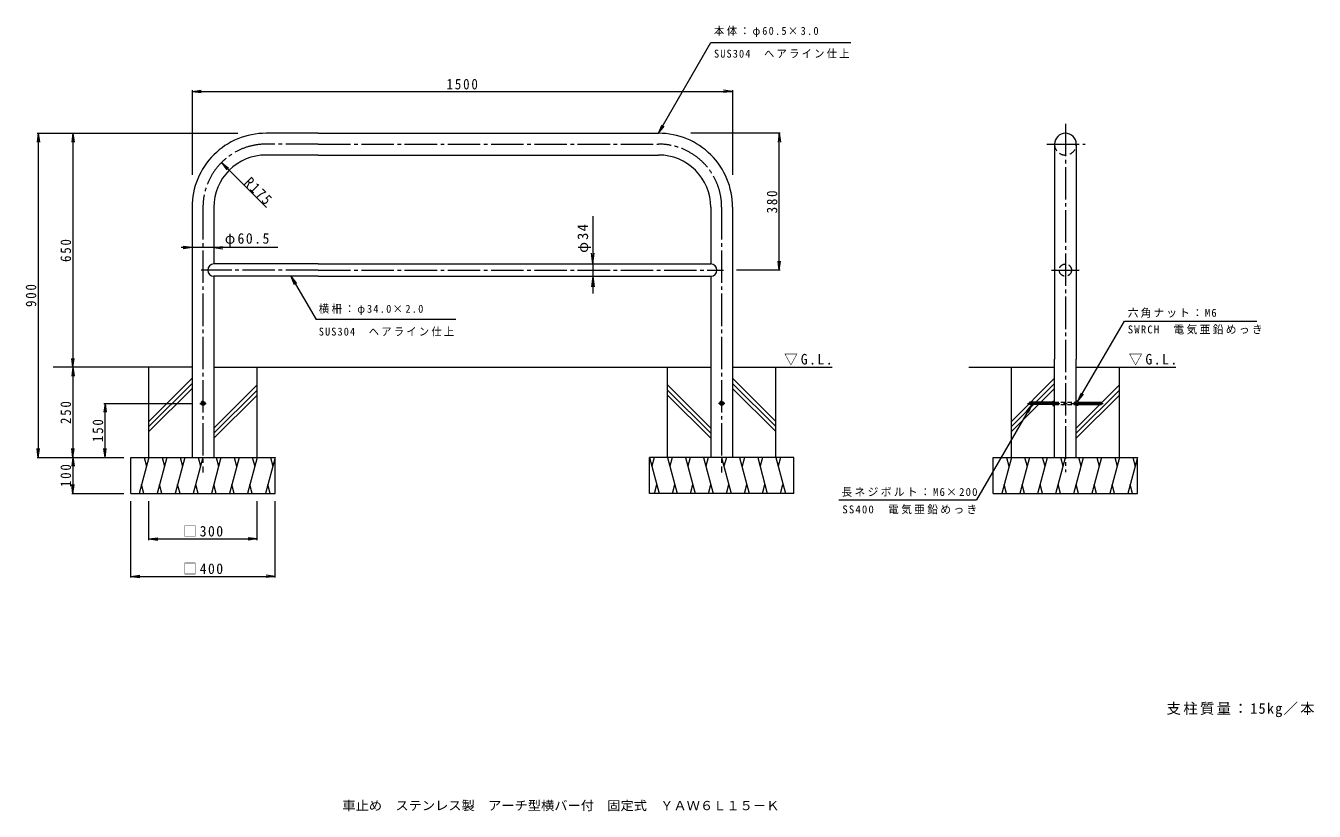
# Model space of a CAD drawing. Units: millimetres, scale not verified. Extents: x -1747 to 1829, y -1359 to 822.
import ezdxf
from ezdxf.enums import TextEntityAlignment as Align

# ---------------------------------------------------------------- set-up
doc = ezdxf.new("R2010")
doc.units = ezdxf.units.MM
doc.header["$LTSCALE"] = 10
for name, pattern in [('CHAIN2', [12, 9, -1, 1, -1]), ('DASHED1', [1.8, 1.2, -0.6]), ('DASHED2', [3, 2, -1])]:
    doc.linetypes.add(name, pattern=pattern)
for name, color, linetype, lineweight in [('C-0', 7, 'CHAIN2', 9), ('C-2', 3, 'Continuous', 9), ('C-4', 7, 'Continuous', 9), ('C-5', 7, 'Continuous', 9), ('C-6', 6, 'Continuous', 5), ('C-E', 6, 'Continuous', 5)]:
    doc.layers.add(name, color=color, linetype=linetype, lineweight=lineweight)
doc.layers.add('F-F', color=2, linetype='Continuous')
doc.styles.add('ＭＳ ゴシック', font='')
doc.styles.get('ＭＳ ゴシック').set_extended_font_data('MS Gothic')

msp = doc.modelspace()

# ---------------------------------------------------------------- linework, layer by layer
at = {"layer": 'C-0'}
for p, q in [((1138.04, 549.73), (1138.04, -417.54)), ((-935.7, 493.22), (-1080.45, 493.22)), ((-935.7, 493.22), (9.05, 493.22)), ((1086.15, 493.21), (1193.18, 493.21)), ((-1255.45, 318.22), (-1255.45, -418.43)), ((184.05, 318.22), (184.05, -418.43)), ((-935.7, 143.47), (-1260.63, 143.47)), ((-935.7, 143.47), (189.23, 143.47)), ((1099.26, 143.46), (1176.38, 143.46))]:
    msp.add_line(p, q, dxfattribs=at)
for centre, start, end in [((-1080.45, 318.22), 89.99976, 180), ((9.05, 318.22), 0, 90.00024)]:
    msp.add_arc(centre, 175, start, end, dxfattribs=at)
at = {"layer": 'C-2'}
for p, q in [((-935.7, 523.47), (-1080.45, 523.47)), ((-935.7, 523.47), (9.05, 523.47)), ((1107.79, 493.21), (1107.79, -103.92)), ((1168.29, 493.21), (1168.29, -103.92)), ((-935.7, 462.97), (-1080.45, 462.97)), ((-935.7, 462.97), (9.05, 462.97)), ((-1225.2, 318.22), (-1225.2, 160.47)), ((153.8, 318.22), (153.8, 160.47)), ((-935.7, 160.47), (-1225.2, 160.47)), ((-935.7, 160.47), (153.8, 160.47)), ((-935.7, 126.47), (-1225.2, 126.47)), ((-1225.2, 126.47), (-1225.2, -126.53)), ((-935.7, 126.47), (153.8, 126.47)), ((153.8, 126.47), (153.8, -126.53)), ((1107.79, -376.53), (1107.79, -103.92)), ((1168.29, -376.53), (1168.29, -103.92)), ((-1225.2, -126.53), (-1225.2, -376.53)), ((153.8, -126.53), (153.8, -376.53)), ((-1255.43, -232.28), (-1260.43, -229.39)), ((-1255.43, -220.78), (-1250.43, -223.66)), ((-1255.43, -232.28), (-1250.43, -229.39)), ((-1250.43, -223.66), (-1250.43, -229.39)), ((184.03, -220.78), (179.03, -223.66)), ((179.03, -223.66), (179.03, -229.39)), ((184.03, -232.28), (179.03, -229.39)), ((184.03, -232.28), (189.03, -229.39)), ((1038.04, -224.07), (1038.58, -223.53)), ((1102.79, -228.98), (1038.04, -228.98)), ((1038.04, -228.98), (1038.58, -229.53)), ((1102.79, -223.53), (1038.58, -223.53)), ((1038.58, -223.53), (1038.58, -229.53)), ((1102.79, -229.53), (1038.58, -229.53)), ((1102.79, -222.22), (1102.79, -230.83)), ((1103.28, -220.78), (1107.79, -220.78)), ((1103.28, -223.66), (1107.79, -223.66)), ((1103.28, -229.39), (1107.79, -229.39)), ((1103.28, -232.28), (1107.79, -232.28)), ((1172.8, -220.78), (1168.29, -220.78)), ((1172.8, -223.66), (1168.29, -223.66)), ((1172.8, -229.39), (1168.29, -229.39)), ((1172.8, -232.28), (1168.29, -232.28)), ((1173.29, -222.22), (1173.29, -230.83)), ((1173.29, -223.53), (1237.5, -223.53)), ((1173.29, -228.98), (1238.04, -228.98)), ((1173.29, -229.53), (1237.5, -229.53)), ((1238.04, -224.07), (1237.5, -223.53)), ((1237.5, -223.53), (1237.5, -229.53)), ((1238.04, -228.98), (1237.5, -229.53))]:
    msp.add_line(p, q, dxfattribs=at)
at = {"layer": 'C-2', "color": 7, "linetype": 'CHAIN2'}
for p, q in [((-1264.45, -226.53), (-1246.78, -226.53)), ((193.05, -226.53), (175.38, -226.53)), ((1033.04, -226.53), (1243.04, -226.53))]:
    msp.add_line(p, q, dxfattribs=at)
at = {"layer": 'C-2', "linetype": 'DASHED1'}
for p, q in [((1107.79, -223.53), (1168.29, -223.53)), ((1107.79, -229.53), (1168.29, -229.53))]:
    msp.add_line(p, q, dxfattribs=at)
at = {"layer": 'C-2'}
for points in [[(-1285.7, 318.22), (-1285.7, -126.53), (-1285.7, -376.53)], [(214.3, 318.22), (214.3, -126.53), (214.3, -376.53)], [(-1255.43, -220.78), (-1260.43, -223.66), (-1260.43, -229.39)], [(184.03, -220.78), (189.03, -223.66), (189.03, -229.39)], [(1102.79, -224.07), (1038.04, -224.07), (1038.04, -228.98)], [(1173.29, -224.07), (1238.04, -224.07), (1238.04, -228.98)]]:
    msp.add_lwpolyline(points, dxfattribs=at)
at = {"layer": 'C-2', "linetype": 'DASHED2'}
msp.add_circle((1138.04, 143.46), 17, dxfattribs=at)
at = {"layer": 'C-2'}
for centre, radius in [((-1255.43, -226.53), 5), ((-1255.43, -226.53), 3), ((184.03, -226.53), 5), ((184.03, -226.53), 3)]:
    msp.add_circle(centre, radius, dxfattribs=at)
for centre, radius, start, end in [((-1080.45, 318.22), 205.25, 89.99977, 180), ((9.05, 318.22), 205.25, 0, 90.00023), ((1138.04, 493.21), 30.25, 0, 180), ((-1080.45, 318.22), 144.75, 89.9998, 180), ((9.05, 318.22), 144.75, 0, 90.0002), ((-1225.2, 143.47), 17, 90, 270), ((153.8, 143.47), 17, 270, 90), ((1105.16, -222.22), 2.37, 142.44278, 217.55722), ((1111.39, -226.53), 8.6, 160.548, 199.452), ((1105.16, -230.83), 2.37, 142.44278, 217.55722), ((1170.92, -222.22), 2.37, 322.44278, 37.55722), ((1164.69, -226.53), 8.6, 340.548, 19.452), ((1170.92, -230.83), 2.37, 322.44278, 37.55722)]:
    msp.add_arc(centre, radius, start, end, dxfattribs=at)
at = {"layer": 'C-2', "linetype": 'DASHED2'}
msp.add_arc((1138.04, 493.21), 30.25, 180.00047, 0.00047, dxfattribs=at)
at = {"layer": 'C-4'}
for p, q in [((-1285.7, 639.73), (-1260.92, 642.99)), ((-1285.7, 642.73), (-1285.7, 408.14)), ((-1285.7, 639.73), (-1260.92, 636.46)), ((-1285.7, 639.73), (214.3, 639.73)), ((214.3, 639.73), (189.51, 642.99)), ((214.3, 639.73), (189.51, 636.46)), ((214.3, 642.73), (214.3, 408.14)), ((-1712.81, 523.47), (-1716.08, 498.69)), ((-1715.81, 523.47), (-1158.75, 523.47)), ((-1712.81, 523.47), (-1712.81, -376.53)), ((-1712.81, 523.47), (-1709.55, 498.69)), ((-1616.31, 523.47), (-1619.58, 498.69)), ((-1616.31, 523.47), (-1616.31, -126.53)), ((-1616.31, 523.47), (-1613.05, 498.69)), ((346.85, 523.47), (98.11, 523.47)), ((343.85, 523.47), (340.59, 498.69)), ((343.85, 143.47), (343.85, 523.47)), ((343.85, 523.47), (347.12, 498.69)), ((-1204.16, 442.01), (-1184.32, 426.79)), ((-1204.16, 442.01), (-1188.94, 422.17)), ((-1079.09, 316.86), (-1204.16, 442.01)), ((-173.67, 293.05), (-173.67, 78.42)), ((-1048.1, 205.83), (-1316.16, 205.83)), ((-1285.7, 205.83), (-1310.49, 209.09)), ((-1285.7, 205.83), (-1310.49, 202.57)), ((-1285.7, 205.83), (-1285.7, 204.03)), ((-1225.2, 205.83), (-1200.42, 209.09)), ((-1225.2, 205.83), (-1225.2, 204.03)), ((-1225.2, 205.83), (-1200.42, 202.57)), ((-173.67, 160.47), (-177.58, 190.22)), ((-173.67, 160.47), (-169.75, 190.22)), ((-173.67, 160.47), (-170.67, 160.47)), ((346.85, 143.47), (225.66, 143.47)), ((343.85, 143.47), (340.59, 168.26)), ((343.85, 143.47), (347.12, 168.26)), ((-173.67, 126.47), (-177.58, 96.73)), ((-173.67, 126.47), (-170.67, 126.47)), ((-173.67, 126.47), (-169.75, 96.73)), ((-1616.31, -126.53), (-1619.58, -101.74)), ((-1616.31, -126.53), (-1613.05, -101.74)), ((-1616.31, -126.53), (-1619.58, -151.31)), ((-1616.31, -126.53), (-1616.31, -376.53)), ((-1616.31, -126.53), (-1613.05, -151.31)), ((-1527.2, -226.53), (-1530.47, -251.31)), ((-1530.2, -226.53), (-1284.45, -226.53)), ((-1527.2, -376.53), (-1527.2, -226.53)), ((-1527.2, -226.53), (-1523.94, -251.31)), ((-1712.81, -376.53), (-1716.08, -351.74)), ((-1712.81, -376.53), (-1709.55, -351.74)), ((-1616.31, -376.53), (-1619.58, -351.74)), ((-1616.31, -376.53), (-1613.05, -351.74)), ((-1527.2, -376.53), (-1530.47, -351.74)), ((-1527.2, -376.53), (-1523.94, -351.74)), ((-1715.81, -376.53), (-1475.45, -376.53)), ((-1616.31, -376.53), (-1619.58, -401.31)), ((-1616.31, -376.53), (-1616.31, -476.53)), ((-1616.31, -376.53), (-1613.05, -401.31)), ((-1616.31, -476.53), (-1619.58, -451.74)), ((-1616.31, -476.53), (-1613.05, -451.74)), ((-1619.31, -476.53), (-1475.45, -476.53)), ((-1455.45, -710.13), (-1455.45, -498.03)), ((-1405.45, -606.02), (-1405.45, -498.03)), ((-1105.45, -606.02), (-1105.45, -498.03)), ((-1055.45, -710.13), (-1055.45, -498.03)), ((-1405.45, -603.02), (-1380.67, -599.76)), ((-1405.45, -603.02), (-1105.45, -603.02)), ((-1405.45, -603.02), (-1380.67, -606.28)), ((-1105.45, -603.02), (-1130.24, -599.76)), ((-1105.45, -603.02), (-1130.24, -606.28)), ((-1455.45, -707.13), (-1430.67, -703.87)), ((-1455.45, -707.13), (-1055.45, -707.13)), ((-1455.45, -707.13), (-1430.67, -710.39)), ((-1055.45, -707.13), (-1080.24, -703.87)), ((-1055.45, -707.13), (-1080.24, -710.39))]:
    msp.add_line(p, q, dxfattribs=at)
at = {"layer": 'C-5'}
for p, q in [((9.05, 523.47), (154.49, 775.39)), ((154.49, 775.39), (542.86, 775.4)), ((9.05, 523.47), (18.61, 546.57)), ((9.05, 523.47), (24.27, 543.31)), ((-1011.5, 126.47), (-1001.93, 103.37)), ((-1011.5, 126.47), (-941.42, 5.86)), ((-1011.5, 126.47), (-996.28, 106.64)), ((-554.08, 5.86), (-941.42, 5.86)), ((1172.8, -220.78), (1302.31, 1.39)), ((1302.31, 1.39), (1669.48, 1.39)), ((1172.8, -220.78), (1182.46, -197.72)), ((1172.8, -220.78), (1188.1, -201.01)), ((1044.62, -229.53), (891.37, -494.9)), ((1044.62, -229.53), (1029.4, -249.36)), ((1044.62, -229.53), (1035.05, -252.62)), ((509.49, -494.9), (891.37, -494.9))]:
    msp.add_line(p, q, dxfattribs=at)
at = {"layer": 'C-6'}
for p, q in [((-1285.7, -126.53), (-1671.33, -126.53)), ((-1225.2, -126.53), (153.8, -126.53)), ((214.3, -126.53), (490.71, -126.53))]:
    msp.add_line(p, q, dxfattribs=at)
at = {"layer": 'C-E'}
for p, q in [((-1405.45, -376.53), (-1405.45, -126.53)), ((-1105.45, -376.53), (-1105.45, -126.53)), ((34.05, -376.53), (34.05, -126.53)), ((334.05, -376.53), (334.05, -126.53)), ((869.71, -126.53), (1107.79, -126.53)), ((988.04, -376.53), (988.04, -126.53)), ((1168.29, -126.53), (1444.46, -126.53)), ((1288.04, -376.53), (1288.04, -126.53)), ((-1285.7, -156.97), (-1405.45, -276.72)), ((-1285.7, -171.11), (-1405.45, -290.86)), ((-1105.45, -175.6), (-1225.2, -295.35)), ((34.05, -175.6), (153.8, -295.35)), ((214.3, -156.97), (334.05, -276.72)), ((214.3, -171.11), (334.05, -290.86)), ((1107.79, -156.97), (988.04, -276.72)), ((1107.79, -171.11), (988.04, -290.86)), ((1288.04, -175.6), (1168.29, -295.35)), ((-1285.7, -185.25), (-1405.45, -305)), ((-1105.45, -189.74), (-1225.2, -309.49)), ((-1105.45, -203.88), (-1225.2, -323.63)), ((34.05, -189.74), (153.8, -309.49)), ((34.05, -203.88), (153.8, -323.63)), ((214.3, -185.25), (334.05, -305)), ((1107.79, -185.25), (988.04, -305)), ((1288.04, -189.74), (1168.29, -309.49)), ((1288.04, -203.88), (1168.29, -323.63)), ((-1455.45, -376.53), (-1055.45, -376.53)), ((-1455.45, -476.53), (-1455.45, -376.53)), ((-1405.45, -376.53), (-1432.25, -476.53)), ((-1418.5, -376.53), (-1411.98, -400.88)), ((-1355.45, -376.53), (-1382.25, -476.53)), ((-1368.5, -376.53), (-1361.98, -400.88)), ((-1305.45, -376.53), (-1332.25, -476.53)), ((-1318.5, -376.53), (-1311.98, -400.88)), ((-1255.45, -376.53), (-1282.25, -476.53)), ((-1268.5, -376.53), (-1261.98, -400.88)), ((-1205.45, -376.53), (-1232.25, -476.53)), ((-1218.5, -376.53), (-1211.98, -400.88)), ((-1155.45, -376.53), (-1182.25, -476.53)), ((-1168.5, -376.53), (-1161.98, -400.88)), ((-1105.45, -376.53), (-1132.25, -476.53)), ((-1118.5, -376.53), (-1111.98, -400.88)), ((-1055.45, -376.53), (-1082.25, -476.53)), ((-1068.5, -376.53), (-1061.98, -400.88)), ((-1055.45, -476.53), (-1055.45, -376.53)), ((-15.95, -476.53), (-15.95, -376.53)), ((384.05, -376.53), (-15.95, -376.53)), ((-15.95, -376.53), (10.84, -476.53)), ((-2.9, -376.53), (-9.43, -400.88)), ((34.05, -376.53), (60.84, -476.53)), ((47.1, -376.53), (40.57, -400.88)), ((84.05, -376.53), (110.84, -476.53)), ((97.1, -376.53), (90.57, -400.88)), ((134.05, -376.53), (160.84, -476.53)), ((147.1, -376.53), (140.57, -400.88)), ((184.05, -376.53), (210.84, -476.53)), ((197.1, -376.53), (190.57, -400.88)), ((234.05, -376.53), (260.84, -476.53)), ((247.1, -376.53), (240.57, -400.88)), ((284.05, -376.53), (310.84, -476.53)), ((297.1, -376.53), (290.57, -400.88)), ((334.05, -376.53), (360.84, -476.53)), ((347.1, -376.53), (340.57, -400.88)), ((384.05, -476.53), (384.05, -376.53)), ((938.04, -476.53), (938.04, -376.53)), ((938.04, -376.53), (1338.04, -376.53)), ((988.04, -376.53), (961.25, -476.53)), ((974.99, -376.53), (981.52, -400.88)), ((1038.04, -376.53), (1011.25, -476.53)), ((1024.99, -376.53), (1031.52, -400.88)), ((1061.25, -476.53), (1088.04, -376.53)), ((1081.52, -400.88), (1074.99, -376.53)), ((1111.25, -476.53), (1138.04, -376.53)), ((1131.52, -400.88), (1124.99, -376.53)), ((1161.25, -476.53), (1188.04, -376.53)), ((1181.52, -400.88), (1174.99, -376.53)), ((1238.04, -376.53), (1211.25, -476.53)), ((1224.99, -376.53), (1231.52, -400.88)), ((1288.04, -376.53), (1261.25, -476.53)), ((1274.99, -376.53), (1281.52, -400.88)), ((1338.04, -376.53), (1311.25, -476.53)), ((1324.99, -376.53), (1331.52, -400.88)), ((1338.04, -476.53), (1338.04, -376.53)), ((-1419.2, -476.53), (-1425.72, -452.18)), ((-1369.2, -476.53), (-1375.72, -452.18)), ((-1319.2, -476.53), (-1325.72, -452.18)), ((-1269.2, -476.53), (-1275.72, -452.18)), ((-1219.2, -476.53), (-1225.72, -452.18)), ((-1169.2, -476.53), (-1175.72, -452.18)), ((-1119.2, -476.53), (-1125.72, -452.18)), ((-1069.2, -476.53), (-1075.72, -452.18)), ((-2.21, -476.53), (4.32, -452.18)), ((47.79, -476.53), (54.32, -452.18)), ((97.79, -476.53), (104.32, -452.18)), ((147.79, -476.53), (154.32, -452.18)), ((197.79, -476.53), (204.32, -452.18)), ((247.79, -476.53), (254.32, -452.18)), ((297.79, -476.53), (304.32, -452.18)), ((347.79, -476.53), (354.32, -452.18)), ((974.3, -476.53), (967.77, -452.18)), ((1024.3, -476.53), (1017.77, -452.18)), ((1074.3, -476.53), (1067.77, -452.18)), ((1124.3, -476.53), (1117.77, -452.18)), ((1174.3, -476.53), (1167.77, -452.18)), ((1224.3, -476.53), (1217.77, -452.18)), ((1274.3, -476.53), (1267.77, -452.18)), ((1324.3, -476.53), (1317.77, -452.18)), ((-1455.45, -476.53), (-1055.45, -476.53)), ((384.05, -476.53), (-15.95, -476.53)), ((938.04, -476.53), (1338.04, -476.53))]:
    msp.add_line(p, q, dxfattribs=at)

# ---------------------------------------------------------------- texts
at = {"layer": 'C-4', "color": 2, "char_height": 29.33, "attachment_point": 7, "style": 'ＭＳ ゴシック'}
for s, insert in [('\\T1.28;\\W0.9;1500', (-579.45, 644.73)), ('\\T1.22;\\W0.95;φ60.5', (-1194.74, 208.83)), ('\\T1.21;\\W0.95;□300', (-1310.45, -597.02)), ('\\T1.21;\\W0.95;□400', (-1310.45, -701.13))]:
    msp.add_mtext(s, dxfattribs=dict(at, insert=insert))
for s, insert, rotation in [('\\T1.28;\\W0.9;R175', (-1143.77, 383.64), 315), ('\\T1.27;\\W0.9;380', (338.85, 300.97), 90), ('\\T1.19;φ34', (-178.67, 191.26), 90), ('\\T1.27;\\W0.9;650', (-1621.31, 165.97), 90), ('\\T1.27;\\W0.9;900', (-1717.81, 40.97), 90), ('\\T1.27;\\W0.9;250', (-1621.31, -284.03), 90), ('\\T1.27;\\W0.9;150', (-1532.2, -334.03), 90), ('\\T1.27;\\W0.9;100', (-1621.31, -459.03), 90)]:
    msp.add_mtext(s, dxfattribs=dict(at, insert=insert, rotation=rotation))
at = {"layer": 'C-5', "char_height": 21.99, "attachment_point": 7, "style": 'ＭＳ ゴシック'}
for s, insert in [('\\T1.25;\\W0.95;本体：φ60.5×3.0', (162.86, 790.79)), ('\\T1.22;\\W0.95;SUS304\u3000ヘアライン仕上', (162.86, 731.05)), ('\\T1.25;\\W0.95;横柵：φ34.0×2.0', (-934.08, 19.01)), ('\\T1.19;六角ナット：M6', (1311.1, 11.26)), ('\\T1.22;\\W0.95;SUS304\u3000ヘアライン仕上', (-934.08, -40.74)), ('\\T1.21;SWRCH\u3000電気亜鉛めっき', (1311.1, -35.07)), ('\\T1.21;長ネジボルト：M6×200', (516.51, -486.15)), ('\\T1.21;SS400\u3000電気亜鉛めっき', (519.01, -534.75))]:
    msp.add_mtext(s, dxfattribs=dict(at, insert=insert))
at = {"layer": 'C-5', "color": 2, "char_height": 29.33, "attachment_point": 7, "style": 'ＭＳ ゴシック'}
for s, insert in [('\\T1.22;\\W0.95;▽G.L.', (357.37, -121.3)), ('\\T1.22;\\W0.95;▽G.L.', (1313.93, -121.3)), ('\\T1.16;支柱質量：15kg／本', (1418.78, -1098.11))]:
    msp.add_mtext(s, dxfattribs=dict(at, insert=insert))
at = {"layer": 'F-F', "style": 'ＭＳ ゴシック', "width": 1.05}
msp.add_text('車止め\u3000ステンレス製\u3000アーチ型横バー付\u3000固定式\u3000ＹＡＷ６Ｌ１５－Ｋ', height=25.66, dxfattribs=at).set_placement((-868.5, -1363.92), align=Align.BOTTOM_LEFT)

doc.saveas('drawing.dxf')
